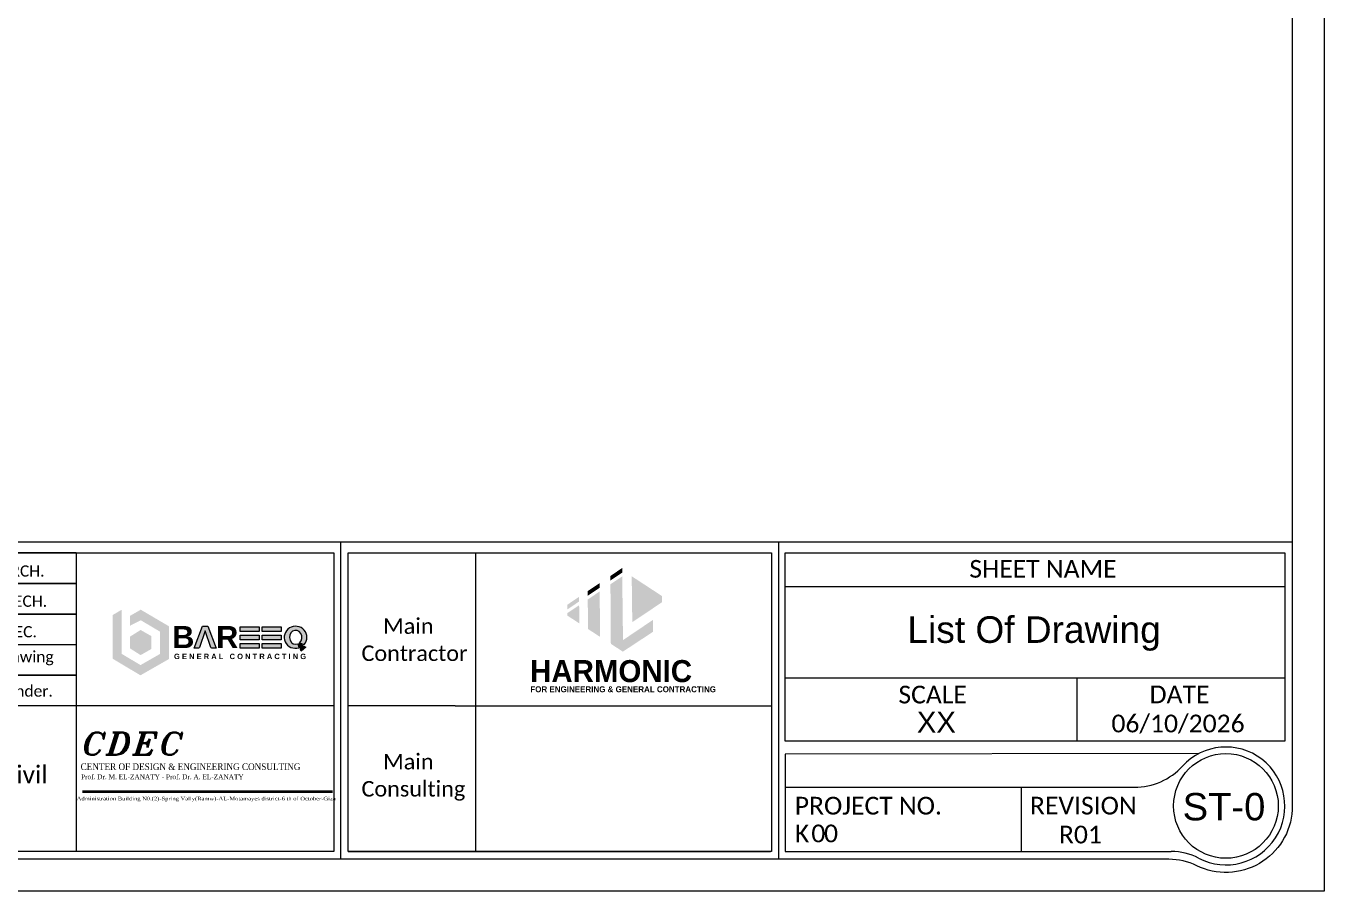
# Model space of a CAD drawing. Header units: inches. Extents: x 31 to 716, y 21 to 143.
# Drawn here: x 116.3 to 197.5, y 21.2 to 75.3 of the extents above; entities that cross this region are included whole.
import ezdxf
from ezdxf.enums import TextEntityAlignment as Align

# ---------------------------------------------------------------- set-up
doc = ezdxf.new("R2010")
doc.units = ezdxf.units.IN
doc.header["$MEASUREMENT"] = 0
for name, color, linetype in [('CDEC-FRAMING-PLAN', 7, 'Continuous'), ('Text', 7, 'Continuous'), ('XREF-FRAME$0$XREF-TITLEBLOCK$0$text', 3, 'Continuous')]:
    doc.layers.add(name, color=color, linetype=linetype)
doc.layers.add('Sheet_Borders', color=7, linetype='Continuous', lineweight=5)
doc.styles.add('RA CALIBRI REGULAR', font='calibril.ttf')
doc.styles.get("Standard").update_dxf_attribs({"font": 'arial.ttf'})
doc.styles.add('XREF-FRAME$0$XREF-TITLEBLOCK$0$CONCEPT1', font='times.ttf')
doc.styles.add('XREF-FRAME$0$XREF-TITLEBLOCK$0$HG', font='ITALICT.shx')

# ---------------------------------------------------------------- blocks, each defined once
blk = doc.blocks.new('A$Cd8bbae89')
at = {"true_color": 0x319dd3}
h = blk.add_hatch(color=142, dxfattribs=at)
h.dxf.hatch_style = 1
h.paths.add_polyline_path([(0.94, 5.22), (0, 4.67), (0, 0), (0.94, 0.53)])
h.paths.add_polyline_path([(2.97, 3.07), (1.82, 2.35), (1.82, 1.12), (2.97, 1.74)])
h.paths.add_polyline_path([(2.98, 5.23), (1.83, 4.57), (1.82, 3.51), (2.98, 4.11)])
at = {"true_color": 0x2a3383}
h = blk.add_hatch(color=177, dxfattribs=at)
h.dxf.hatch_style = 1
h.paths.add_polyline_path([(3, 5.22), (2.98, 5.22), (2.98, 4.11), (5.04, 2.89), (5.04, 0.52), (5.98, -0.03), (5.98, 3.47)])
h.paths.add_polyline_path([(4.12, 2.41), (2.97, 3.07), (2.97, 1.74), (4.12, 1.05)])
at = {"true_color": 0x319dd3}
h = blk.add_hatch(color=142, dxfattribs=at)
h.dxf.hatch_style = 1
h.paths.add_polyline_path([(8.67, 1.14), (9.13, 1.14, 0.319925), (9.24, 1.22), (9.85, 2.99), (10.44, 1.22, 0.322497), (10.56, 1.14), (11.01, 1.14), (10.13, 3.48), (9.58, 3.48)])
h.paths.add_polyline_path([(13.58, 3.39), (13.58, 2.9), (15.61, 2.9), (15.61, 3.39)])
h.paths.add_polyline_path([(13.58, 2.51), (13.58, 2.02), (15.61, 2.02), (15.61, 2.51)])
h.paths.add_polyline_path([(15.61, 1.14), (15.61, 1.63), (13.58, 1.63), (13.58, 1.14)])
h.paths.add_polyline_path([(15.94, 3.39), (15.94, 2.9), (17.97, 2.9), (17.97, 3.39)])
h.paths.add_polyline_path([(17.97, 2.02), (17.97, 2.51), (15.94, 2.51), (15.94, 2.02)])
h.paths.add_polyline_path([(17.97, 1.14), (17.97, 1.63), (15.94, 1.63), (15.94, 1.14)])
edge = h.paths.add_edge_path()
edge.add_ellipse((19.49, 2.29), major_axis=(-1.21, 0), ratio=0.972651, start_angle=138.7624, end_angle=466.2921)
edge.add_line((19.83, 1.16), (19.73, 1.59))
edge.add_ellipse((19.5, 2.29), major_axis=(0, 0.744), ratio=0.892628, start_angle=218.0399, end_angle=560.2223, ccw=False)
edge.add_line((19.91, 1.71), (20.4, 1.51))
at = {"true_color": 0x288cbd}
h = blk.add_hatch(color=142, dxfattribs=at)
h.dxf.hatch_style = 1
h.paths.add_polyline_path([(4.12, 1.05), (2.97, 1.74), (1.82, 1.12), (2.97, 0.39)])
at = {"true_color": 0x2a3383}
h = blk.add_hatch(color=177, dxfattribs=at)
h.dxf.hatch_style = 1
h.paths.add_polyline_path([(20.1, 0.81), (20.58, 1.24), (19.85, 1.62)])
at = {"true_color": 0x288cbd}
h = blk.add_hatch(color=142, dxfattribs=at)
h.dxf.hatch_style = 1
h.paths.add_polyline_path([(5.98, -0.03), (5.04, 0.52), (2.96, -0.67), (0.94, 0.53), (0, 0), (2.95, -1.76), (2.95, -1.76)])
at = {"color": 142, "true_color": 0x319dd3}
blk.add_lwpolyline([(8.67, 1.14), (9.58, 3.48), (10.13, 3.48), (11.01, 1.14), (10.56, 1.14, -0.322497), (10.44, 1.22), (9.85, 2.99), (9.24, 1.22, -0.319925), (9.13, 1.14), (8.67, 1.14)], format="xyb", dxfattribs=at)
for points in [[(13.58, 3.39), (15.61, 3.39), (15.61, 2.9), (13.58, 2.9)], [(15.94, 3.39), (17.97, 3.39), (17.97, 2.9), (15.94, 2.9)], [(13.58, 2.51), (15.61, 2.51), (15.61, 2.02), (13.58, 2.02)], [(13.58, 1.63), (15.61, 1.63), (15.61, 1.14), (13.58, 1.14)], [(15.94, 2.51), (17.97, 2.51), (17.97, 2.02), (15.94, 2.02)], [(15.94, 1.63), (17.97, 1.63), (17.97, 1.14), (15.94, 1.14)]]:
    blk.add_lwpolyline(points, close=True, dxfattribs=at)
at = {"color": 143, "true_color": 0x42aad7}
for points in [[(19.73, 1.59), (19.83, 1.16)], [(19.91, 1.71), (20.4, 1.51)]]:
    blk.add_lwpolyline(points, dxfattribs=at)
at = {"color": 177, "true_color": 0x2a3383}
blk.add_lwpolyline([(19.85, 1.62), (20.58, 1.24), (20.1, 0.81), (19.85, 1.62)], dxfattribs=at)
at = {"color": 142, "true_color": 0x319dd3}
for centre, major_axis, ratio, start_param, end_param in [((19.49, 2.29), (-1.21, 0), 0.972651, 2.421862, 8.138333), ((19.5, 2.29), (0, 0.744), 0.892628, 3.805515, 9.777723)]:
    blk.add_ellipse(centre, major_axis=major_axis, ratio=ratio, start_param=start_param, end_param=end_param, dxfattribs=at)
at = {"attachment_point": 1}
for s, width, gutter_width, insert, char_height in [('{\\fArial|b1|i0|c0|p34;\\C142;\\c13868337;B} ', 2.3485, 11.74, (6.33, 3.49), 2.3485), ('\\pxsm2;{\\fArial|b1|i0|c0|p34;\\C177;\\c8598314;G E N E R A L   C O N T R A C T I N G}', 15.8741, 2.87, (6.53, 0.54), 0.5743)]:
    blk.add_mtext_dynamic_manual_height_columns(s, width=width, gutter_width=gutter_width, heights=[0], dxfattribs=dict(at, insert=insert, char_height=char_height))
at = {"color": 143, "true_color": 0x42aad7, "insert": (11.01, 3.49), "char_height": 2.3485, "attachment_point": 1}
blk.add_mtext_dynamic_manual_height_columns('{\\fArial|b1|i0|c0|p34;\\C142;\\c13868337;R} ', width=2.3485, gutter_width=11.74, heights=[0], dxfattribs=at)
blk = doc.blocks.new('sheet')
h = blk.add_hatch(color=154)
h.dxf.hatch_style = 1
h.paths.add_polyline_path([(-384.709, 42.281), (-384.71, 42.383), (-384.977, 42.204), (-384.976, 42.102)])
at = {"true_color": 0x636466}
h = blk.add_hatch(color=251, dxfattribs=at)
h.dxf.hatch_style = 1
h.paths.add_polyline_path([(-385.213, 41.943), (-385.213, 42.046), (-385.483, 41.866), (-385.482, 41.763)])
h = blk.add_hatch(color=154)
h.dxf.hatch_style = 1
h.paths.add_polyline_path([(-384.713, 42.195), (-384.976, 42.019), (-384.967, 40.692), (-384.699, 40.518), (-384.03, 40.958), (-384.03, 41.224), (-384.696, 40.775)])
h.paths.add_polyline_path([(-384.502, 42.197), (-384.489, 41.175), (-383.827, 41.618), (-383.827, 41.756)])
h = blk.add_hatch(color=251, dxfattribs=at)
h.dxf.hatch_style = 1
h.paths.add_polyline_path([(-385.674, 41.634), (-385.675, 41.738), (-385.936, 41.563), (-385.936, 41.459)])
h.paths.add_polyline_path([(-385.673, 41.552), (-385.936, 41.376), (-385.936, 41.321), (-385.67, 41.148)])
h.paths.add_polyline_path([(-385.213, 41.86), (-385.481, 41.68), (-385.476, 41.022), (-385.211, 40.85)])
at = {"layer": 'CDEC-FRAMING-PLAN'}
for p, q in [((-398.989, 42.72), (-397.047, 42.721)), ((-398.989, 42.719), (-396.884, 42.72)), ((-398.988, 41.355), (-396.883, 41.356)), ((-398.988, 40.673), (-396.883, 40.674)), ((-398.987, 39.991), (-396.882, 39.992))]:
    blk.add_line(p, q, dxfattribs=at)
blk.add_lwpolyline([(-398.989, 42.037), (-396.883, 42.038)], close=True, dxfattribs=at)
at = {"layer": 'Sheet_Borders', "linetype": 'Continuous', "lineweight": 0}
for p, q in [((-369.075, 77.192), (-369.075, 35.187)), ((-390.991, 42.966), (-390.991, 35.894)), ((-381.234, 42.966), (-381.234, 35.894)), ((-396.884, 42.721), (-396.884, 36.07)), ((-387.98, 42.721), (-387.98, 36.07)), ((-381.084, 41.972), (-369.948, 41.972)), ((-381.084, 39.933), (-369.948, 39.933)), ((-374.579, 38.526), (-374.579, 39.933)), ((-391.141, 39.314), (-398.989, 39.314)), ((-388.438, 39.314), (-390.819, 39.314)), ((-388.438, 39.314), (-381.385, 39.314)), ((-375.826, 37.498), (-375.826, 36.066)), ((-390.819, 36.07), (-381.407, 36.07)), ((-369.075, 35.187), (-428.475, 35.187)), ((-369.075, 35.187), (-428.475, 35.187))]:
    blk.add_line(p, q, dxfattribs=at)
for points in [[(-428.475, 35.187), (-428.475, 77.192), (-369.075, 77.192), (-369.075, 35.187)], [(-401.369, 42.719), (-391.141, 42.721), (-391.141, 36.07), (-401.369, 36.069), (-412.537, 36.069), (-412.537, 42.719)], [(-390.819, 36.07), (-390.819, 42.721), (-381.385, 42.721), (-381.385, 36.07)], [(-369.948, 38.526), (-381.084, 38.526), (-381.084, 42.721), (-369.948, 42.721)]]:
    blk.add_lwpolyline(points, close=True, dxfattribs=at)
for points in [[(-369.782, 36.993, -0.535199), (-371.912, 35.751, 0.114143), (-372.533, 35.894), (-427.768, 35.894), (-427.768, 76.484), (-369.782, 76.484), (-369.782, 36.993)], [(-381.083, 37.498), (-373.3, 37.498, 0.209932), (-372.227, 37.969)]]:
    blk.add_lwpolyline(points, format="xyb", dxfattribs=at)
for points in [[(-427.768, 42.966), (-427.768, 42.966), (-369.782, 42.966)], [(-371.864, 38.247), (-381.083, 38.238), (-381.081, 36.07), (-372.48, 36.07)]]:
    blk.add_lwpolyline(points, dxfattribs=at)
blk.add_circle((-371.261, 37.082), 1.166, dxfattribs=at)
for centre, start, end in [((-371.261, 37.082), 242.3421, 137.4242), ((-372.479, 34.758), 62.3421, 90.063)]:
    blk.add_arc(centre, 1.312, start, end, dxfattribs=at)
at = {"layer": 'XREF-FRAME$0$XREF-TITLEBLOCK$0$text', "color": 8}
for p, q in [((-396.738, 37.411), (-391.167, 37.411)), ((-396.738, 37.387), (-391.167, 37.387))]:
    blk.add_line(p, q, dxfattribs=at)
at = {"layer": 'Sheet_Borders', "xscale": 0.2089906934372016, "yscale": 0.2089906934372016, "zscale": 0.2089906934372016}
blk.add_blockref('A$Cd8bbae89', (-396.065, 40.359), dxfattribs=at)
at = {"attachment_point": 1}
for s, width, gutter_width, insert, char_height in [('{\\fTraditional Arabic|b1|i0|c0|p18;\\C156;HARMONIC}', 0.04433, 2.454, (-386.767, 40.33), 0.49089), ('{\\fArabic Typesetting|b1|i0|c0|p66;\\C156;FOR ENGINEERING & GENERAL CONTRACTING}', 5.03257, 0.666, (-386.761, 39.747), 0.13322)]:
    blk.add_mtext_dynamic_manual_height_columns(s, width=width, gutter_width=gutter_width, heights=[0], dxfattribs=dict(at, insert=insert, char_height=char_height))
at = {"layer": 'Sheet_Borders', "linetype": 'Continuous', "lineweight": 0, "style": 'RA CALIBRI REGULAR'}
for s, height, p in [('SHEET NAME', 0.3943, (-376.978, 42.165)), ('ARCH.', 0.25, (-398.57, 42.189)), ('MECH.', 0.25, (-398.6, 41.517)), ('ELEC.', 0.25, (-398.606, 40.836)), ('Main ', 0.3456, (-390.042, 40.915)), ('Drawing', 0.25, (-398.7, 40.28)), ('  Contractor', 0.34558, (-390.766, 40.31)), ('Render.', 0.25, (-398.644, 39.516)), ('SCALE', 0.3943, (-378.558, 39.365)), ('DATE', 0.3943, (-372.962, 39.369)), ('06/10/2026', 0.3943, (-373.812, 38.721)), ('Main ', 0.3456, (-390.042, 37.896)), ('Civil', 0.3943, (-398.544, 37.582)), ('  Consulting', 0.34558, (-390.766, 37.291)), ('PROJECT NO.', 0.39425, (-380.868, 36.891)), ('REVISION', 0.3943, (-375.628, 36.892)), ('K', 0.394, (-380.866, 36.273)), ('0', 0.394, (-380.499, 36.273)), ('0', 0.394, (-380.216, 36.273)), ('R01', 0.3943, (-374.982, 36.248))]:
    blk.add_text(s, height=height, dxfattribs=at).set_placement(p)
at = {"layer": 'Text', "ltscale": 3}
blk.add_text('XX', height=0.4657, dxfattribs=at).set_placement((-378.148, 38.714))
at = {"layer": 'XREF-FRAME$0$XREF-TITLEBLOCK$0$text', "color": 2, "style": 'XREF-FRAME$0$XREF-TITLEBLOCK$0$HG', "width": 1.2}
blk.add_text('CDEC', height=0.5, dxfattribs=at).set_placement((-396.759, 38.218))
at = {"layer": 'XREF-FRAME$0$XREF-TITLEBLOCK$0$text', "color": 4, "style": 'XREF-FRAME$0$XREF-TITLEBLOCK$0$CONCEPT1', "width": 0.9}
blk.add_text('CENTER OF DESIGN & ENGINEERING CONSULTING', height=0.14992, dxfattribs=at).set_placement((-396.781, 37.881))
at = {"layer": 'XREF-FRAME$0$XREF-TITLEBLOCK$0$text', "style": 'XREF-FRAME$0$XREF-TITLEBLOCK$0$CONCEPT1'}
blk.add_text('Prof. Dr. M. EL-ZANATY - Prof. Dr. A. EL-ZANATY', height=0.10625, dxfattribs=at).set_placement((-396.772, 37.678))
at = {"layer": 'XREF-FRAME$0$XREF-TITLEBLOCK$0$text', "style": 'XREF-FRAME$0$XREF-TITLEBLOCK$0$CONCEPT1', "width": 1.2}
blk.add_text('Administration Building N0.(2)-Spring Vally(Ramw)-AL-Motamayes district-6 th of October-Giza', height=0.08007, dxfattribs=at).set_placement((-393.983, 37.206), align=Align.CENTER)

msp = doc.modelspace()

# ---------------------------------------------------------------- block references
at = {"xscale": 2.806686943968976, "yscale": 2.806686943968976, "zscale": 2.806686943968976}
msp.add_blockref('sheet', (1233.406, -77.555), dxfattribs=at)

# ---------------------------------------------------------------- texts
at = {"layer": 'Text'}
msp.add_text('List Of Drawing', height=1.65967, dxfattribs=at).set_placement((171.473, 36.715))
at = {"layer": 'Text', "ltscale": 3}
msp.add_text('ST-0', height=1.7092, dxfattribs=at).set_placement((188.685, 25.622))

doc.saveas('drawing.dxf')
